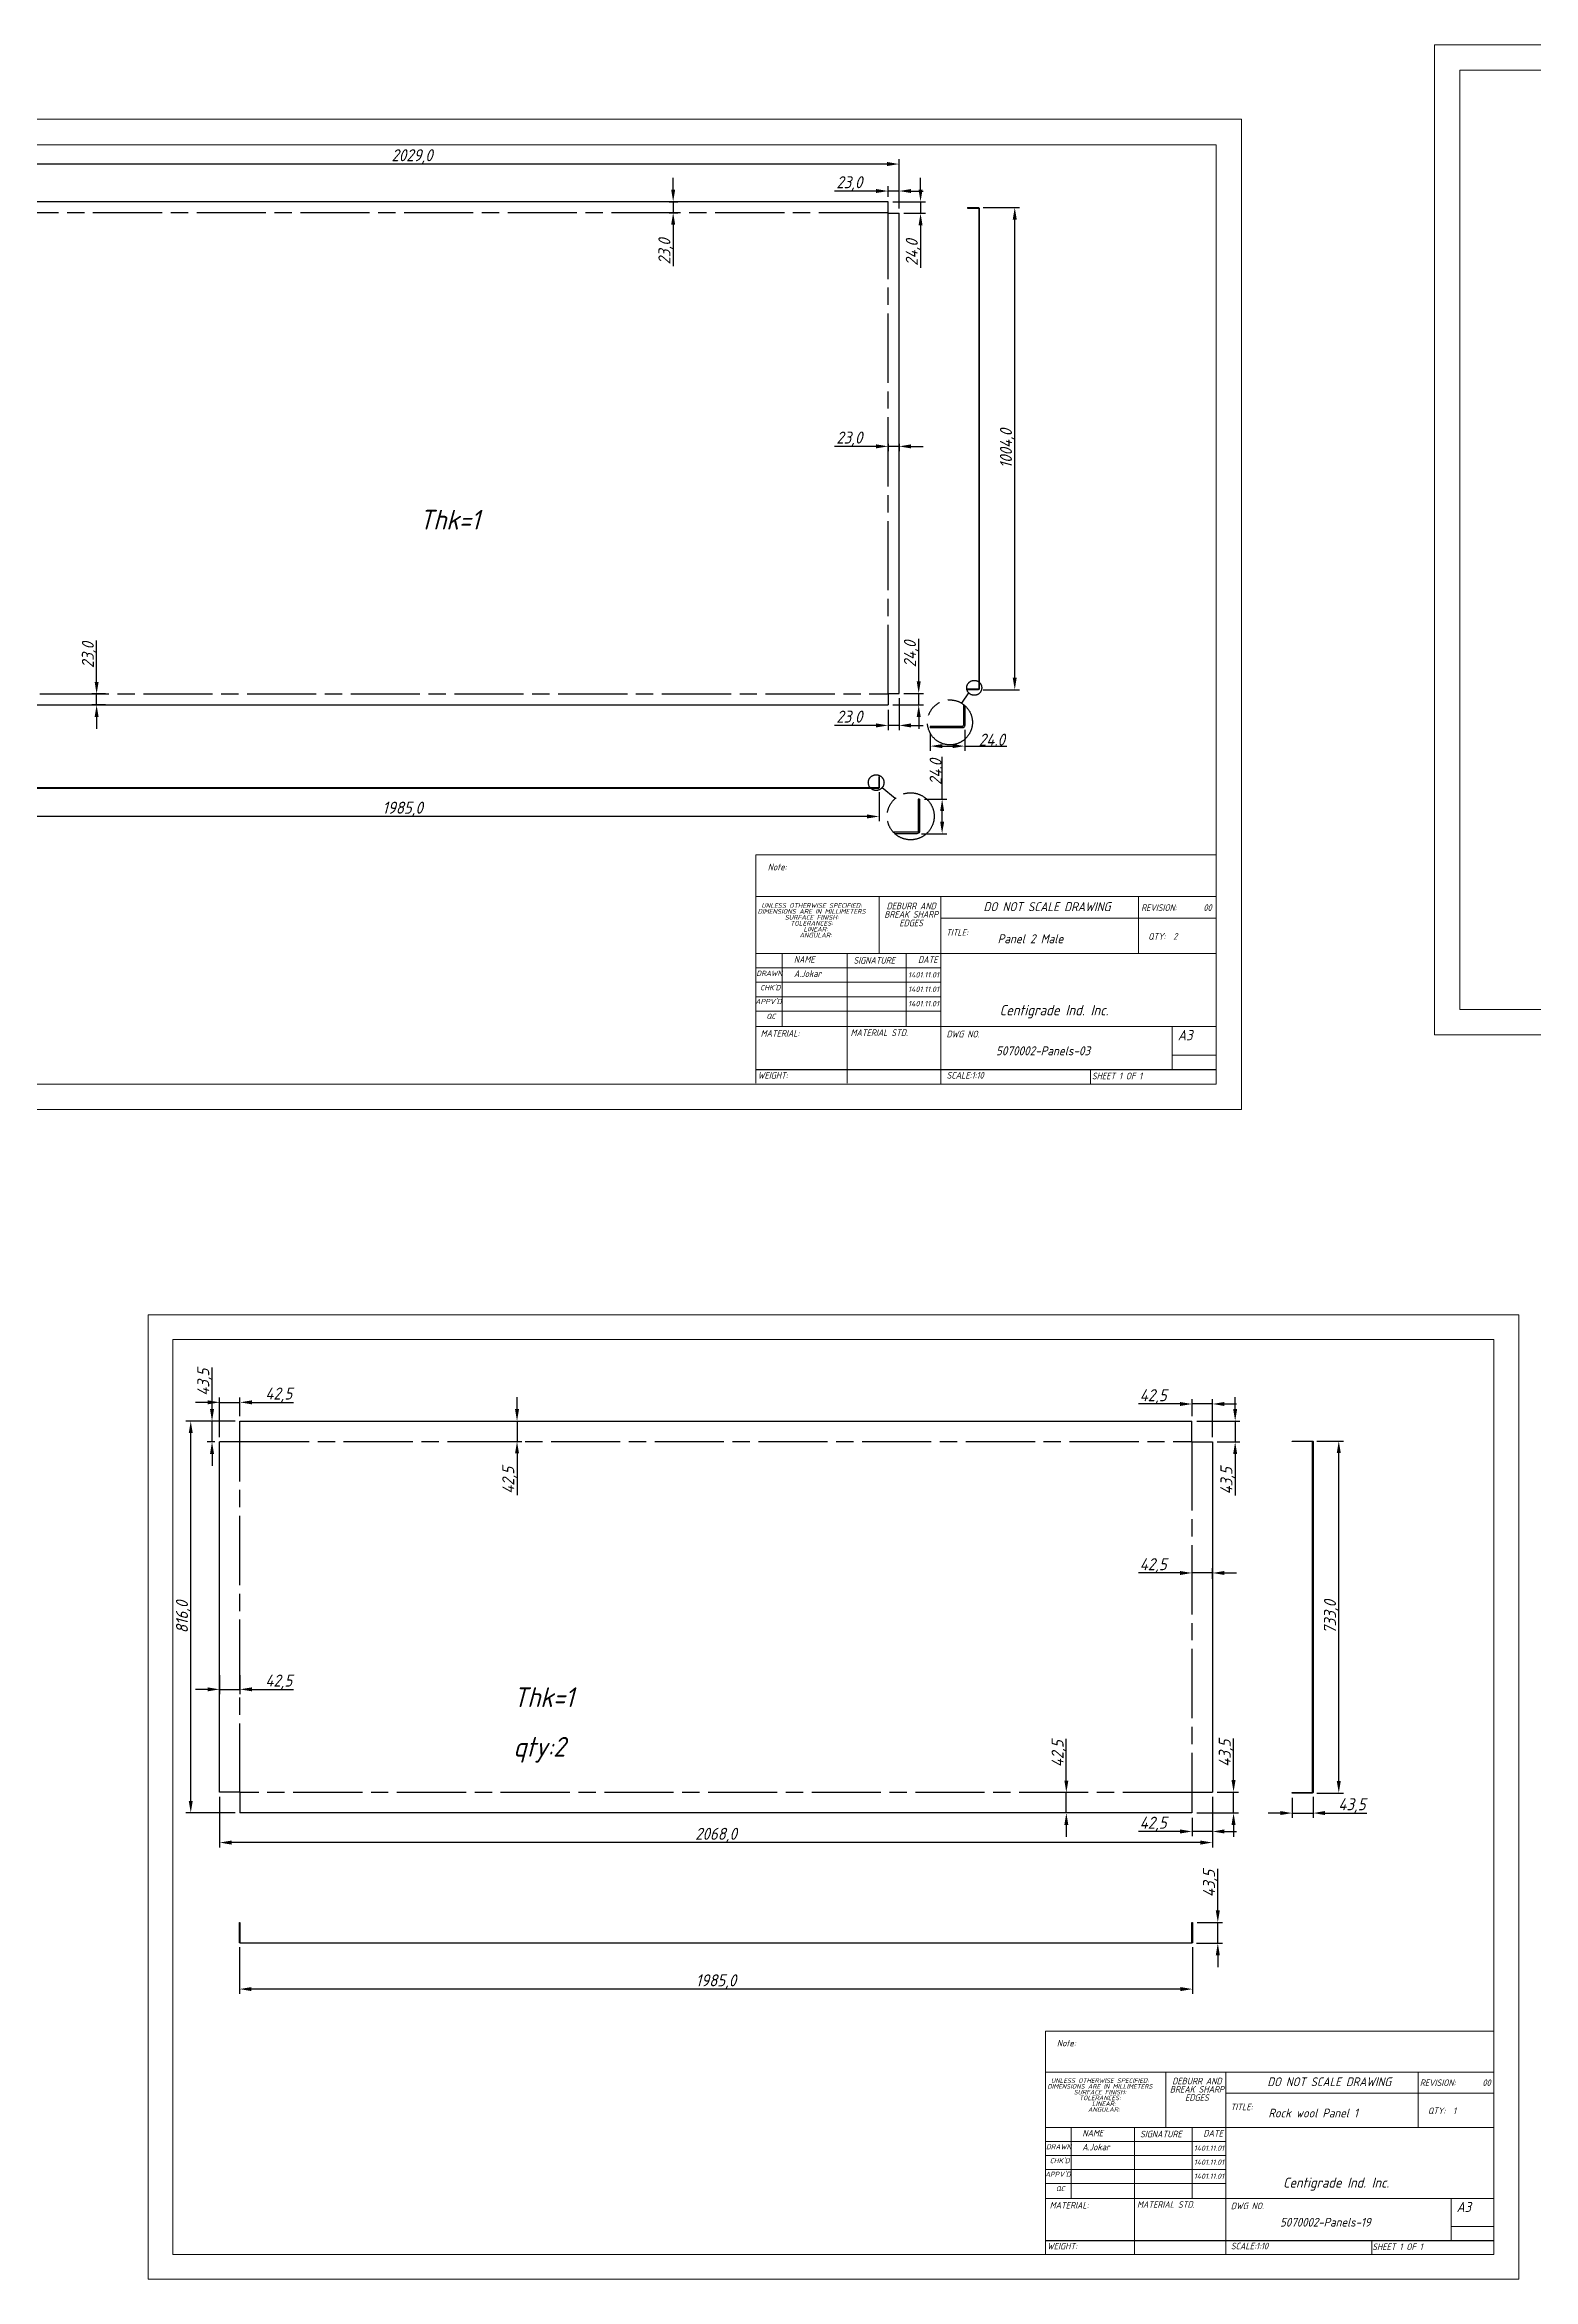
# Model space of a CAD drawing. Header units: inches. Extents: x 18597 to 101525, y -10106 to 51.
# Drawn here: x 24998 to 28099, y -4812 to -158 of the extents above; entities that cross this region are included whole.
import ezdxf

# ---------------------------------------------------------------- set-up
doc = ezdxf.new("R2010")
doc.units = ezdxf.units.IN
doc.header["$LTSCALE"] = 6
doc.header["$MEASUREMENT"] = 0
doc.linetypes.add('ACAD_ISO08W100', pattern=[36, 24, -3, 6, -3])
doc.linetypes.add('SLD-Solid', pattern=[0])
doc.styles.add('GENISO', font='geniso.shx', dxfattribs={"oblique": 15})
doc.dimstyles.new('Scale', dxfattribs={"dimscale": 10, "dimtxt": 2.5, "dimasz": 2.5, "dimexe": 1, "dimexo": 1, "dimgap": 0.1, "dimtad": 1, "dimdec": 1, "dimzin": 0, "dimtxsty": 'GENISO', "dimcen": 2.5, "dimclrd": 1, "dimclre": 1, "dimclrt": 256, "dimadec": 0, "dimazin": 0, "dimtfac": 1, "dimtdec": 1, "dimtmove": 0, "dimatfit": 3, "dimfxl": 1, "dimtzin": 0, "dimlwd": -1, "dimlwe": -1, "dimarcsym": 0})

# ---------------------------------------------------------------- blocks, each defined once
blk = doc.blocks.new('*D43')
at = {"color": 1, "transparency": 16777216}
for p, q in [((26867.4, -1729.4), (26867.4, -1641.6)), ((26830.5, -1729.4), (26877.4, -1729.4)), ((26867.4, -1776.4), (26867.4, -1754.4)), ((26824.5, -1801.4), (26877.4, -1801.4))]:
    blk.add_line(p, q, dxfattribs=at)
for points in [[(26863.3, -1754.4), (26871.6, -1754.4), (26867.4, -1729.4)], [(26863.3, -1776.4), (26871.6, -1776.4), (26867.4, -1801.4)]]:
    blk.add_solid(points, dxfattribs=at)
at = {"layer": 'Defpoints', "color": 0, "transparency": 16777216}
for p in [(26820.5, -1729.4), (26867.4, -1729.4), (26814.5, -1801.4)]:
    blk.add_point(p, dxfattribs=at)
at = {"transparency": 16777216, "insert": (26853.9, -1673), "char_height": 25, "attachment_point": 5, "rotation": 90, "style": 'GENISO'}
blk.add_mtext('24.0', dxfattribs=at)
blk = doc.blocks.new('*D44')
at = {"color": 1, "transparency": 16777216}
for p, q in [((26842.6, -1591.1), (26842.6, -1629)), ((26867.6, -1619), (26889.6, -1619)), ((26914.6, -1585.1), (26914.6, -1629)), ((26914.6, -1619), (27002.3, -1619))]:
    blk.add_line(p, q, dxfattribs=at)
for points in [[(26867.6, -1614.8), (26867.6, -1623.1), (26842.6, -1619)], [(26889.6, -1614.8), (26889.6, -1623.1), (26914.6, -1619)]]:
    blk.add_solid(points, dxfattribs=at)
at = {"layer": 'Defpoints', "color": 0, "transparency": 16777216}
for p in [(26842.6, -1581.1), (26914.6, -1575.1), (26914.6, -1619)]:
    blk.add_point(p, dxfattribs=at)
at = {"transparency": 16777216, "insert": (26971, -1605.5), "char_height": 25, "attachment_point": 5, "style": 'GENISO'}
blk.add_mtext('24.0', dxfattribs=at)
blk = doc.blocks.new('*D45')
at = {"color": 1, "transparency": 16777216}
for p, q in [((24751.2, -1715.1), (24751.2, -1775.5)), ((26736.2, -1715.1), (26736.2, -1775.5)), ((26711.2, -1765.5), (24776.2, -1765.5))]:
    blk.add_line(p, q, dxfattribs=at)
for points in [[(24776.2, -1761.3), (24776.2, -1769.6), (24751.2, -1765.5)], [(26711.2, -1761.3), (26711.2, -1769.6), (26736.2, -1765.5)]]:
    blk.add_solid(points, dxfattribs=at)
at = {"layer": 'Defpoints', "color": 0, "transparency": 16777216}
for p in [(24751.2, -1705.1), (26736.2, -1705.1), (24751.2, -1765.5)]:
    blk.add_point(p, dxfattribs=at)
at = {"transparency": 16777216, "insert": (25743.7, -1750.1), "char_height": 25, "attachment_point": 5, "style": 'GENISO'}
blk.add_mtext('1985,0', dxfattribs=at)
blk = doc.blocks.new('*D46')
at = {"color": 1, "transparency": 16777216}
for p, q in [((26952.6, -497.5), (27028.7, -497.5)), ((27018.7, -1476.5), (27018.7, -522.5)), ((26952.6, -1501.5), (27028.7, -1501.5))]:
    blk.add_line(p, q, dxfattribs=at)
for points in [[(27014.5, -522.5), (27022.8, -522.5), (27018.7, -497.5)], [(27014.5, -1476.5), (27022.8, -1476.5), (27018.7, -1501.5)]]:
    blk.add_solid(points, dxfattribs=at)
at = {"layer": 'Defpoints', "color": 0, "transparency": 16777216}
for p in [(26942.6, -497.5), (27018.7, -497.5), (26942.6, -1501.5)]:
    blk.add_point(p, dxfattribs=at)
at = {"transparency": 16777216, "insert": (27003.3, -999.5), "char_height": 25, "attachment_point": 5, "rotation": 90, "style": 'GENISO'}
blk.add_mtext('1004,0', dxfattribs=at)
blk = doc.blocks.new('*D53')
at = {"color": 1, "transparency": 16777216}
for p, q in [((26822.5, -460.3), (26822.5, -435.3)), ((26764.8, -485.3), (26832.5, -485.3)), ((26787.8, -509.3), (26832.5, -509.3)), ((26822.5, -485.3), (26822.5, -509.3)), ((26822.5, -534.3), (26822.5, -623.2))]:
    blk.add_line(p, q, dxfattribs=at)
for points in [[(26818.3, -460.3), (26826.6, -460.3), (26822.5, -485.3)], [(26818.3, -534.3), (26826.6, -534.3), (26822.5, -509.3)]]:
    blk.add_solid(points, dxfattribs=at)
at = {"layer": 'Defpoints', "color": 0, "transparency": 16777216}
for p in [(26754.8, -485.3), (26777.8, -509.3), (26822.5, -509.3)]:
    blk.add_point(p, dxfattribs=at)
at = {"transparency": 16777216, "insert": (26807.1, -591.3), "char_height": 25, "attachment_point": 5, "rotation": 90, "style": 'GENISO'}
blk.add_mtext('24,0', dxfattribs=at)
blk = doc.blocks.new('*D54')
at = {"color": 1, "transparency": 16777216}
for p, q in [((26818.6, -1484.3), (26818.6, -1395.3)), ((26764.8, -1533.3), (26828.6, -1533.3)), ((26787.8, -1509.3), (26828.6, -1509.3)), ((26818.6, -1533.3), (26818.6, -1509.3)), ((26818.6, -1558.3), (26818.6, -1583.3))]:
    blk.add_line(p, q, dxfattribs=at)
for points in [[(26814.5, -1484.3), (26822.8, -1484.3), (26818.6, -1509.3)], [(26814.5, -1558.3), (26822.8, -1558.3), (26818.6, -1533.3)]]:
    blk.add_solid(points, dxfattribs=at)
at = {"layer": 'Defpoints', "color": 0, "transparency": 16777216}
for p in [(26754.8, -1533.3), (26777.8, -1509.3), (26818.6, -1509.3)]:
    blk.add_point(p, dxfattribs=at)
at = {"transparency": 16777216, "insert": (26803.3, -1427.3), "char_height": 25, "attachment_point": 5, "rotation": 90, "style": 'GENISO'}
blk.add_mtext('24,0', dxfattribs=at)
blk = doc.blocks.new('*D55')
at = {"color": 1, "transparency": 16777216}
for p, q in [((26777.8, -1519.3), (26777.8, -1585.9)), ((26729.8, -1575.9), (26643.3, -1575.9)), ((26754.8, -1543.3), (26754.8, -1585.9)), ((26777.8, -1575.9), (26754.8, -1575.9)), ((26802.8, -1575.9), (26827.8, -1575.9))]:
    blk.add_line(p, q, dxfattribs=at)
for points in [[(26729.8, -1571.7), (26729.8, -1580.1), (26754.8, -1575.9)], [(26802.8, -1571.7), (26802.8, -1580.1), (26777.8, -1575.9)]]:
    blk.add_solid(points, dxfattribs=at)
at = {"layer": 'Defpoints', "color": 0, "transparency": 16777216}
for p in [(26754.8, -1533.3), (26777.8, -1509.3), (26754.8, -1575.9)]:
    blk.add_point(p, dxfattribs=at)
at = {"transparency": 16777216, "insert": (26674.1, -1560.5), "char_height": 25, "attachment_point": 5, "style": 'GENISO'}
blk.add_mtext('23,0', dxfattribs=at)
blk = doc.blocks.new('*D58')
at = {"color": 1, "transparency": 16777216}
for p, q in [((26729.8, -463.1), (26643.3, -463.1)), ((26754.8, -475.3), (26754.8, -453.1)), ((26777.8, -463.1), (26754.8, -463.1)), ((26777.8, -499.3), (26777.8, -453.1)), ((26802.8, -463.1), (26827.8, -463.1))]:
    blk.add_line(p, q, dxfattribs=at)
for points in [[(26729.8, -458.9), (26729.8, -467.2), (26754.8, -463.1)], [(26802.8, -458.9), (26802.8, -467.2), (26777.8, -463.1)]]:
    blk.add_solid(points, dxfattribs=at)
at = {"layer": 'Defpoints', "color": 0, "transparency": 16777216}
for p in [(26754.8, -463.1), (26754.8, -485.3), (26777.8, -509.3)]:
    blk.add_point(p, dxfattribs=at)
at = {"transparency": 16777216, "insert": (26674.1, -447.7), "char_height": 25, "attachment_point": 5, "style": 'GENISO'}
blk.add_mtext('23,0', dxfattribs=at)
blk = doc.blocks.new('*D59')
at = {"color": 1, "transparency": 16777216}
for p, q in [((24748.8, -499.3), (24748.8, -396.9)), ((26752.8, -406.9), (24773.8, -406.9)), ((26777.8, -499.3), (26777.8, -396.9))]:
    blk.add_line(p, q, dxfattribs=at)
for points in [[(24773.8, -402.7), (24773.8, -411), (24748.8, -406.9)], [(26752.8, -402.7), (26752.8, -411), (26777.8, -406.9)]]:
    blk.add_solid(points, dxfattribs=at)
at = {"layer": 'Defpoints', "color": 0, "transparency": 16777216}
for p in [(24748.8, -406.9), (24748.8, -509.3), (26777.8, -509.3)]:
    blk.add_point(p, dxfattribs=at)
at = {"transparency": 16777216, "insert": (25763.3, -391.5), "char_height": 25, "attachment_point": 5, "style": 'GENISO'}
blk.add_mtext('2029,0', dxfattribs=at)
blk = doc.blocks.new('*D69')
at = {"color": 1, "transparency": 16777216}
for p, q in [((26729.8, -994.8), (26643.3, -994.8)), ((26754.8, -989.8), (26754.8, -1004.8)), ((26777.8, -994.8), (26754.8, -994.8)), ((26777.8, -989.8), (26777.8, -1004.8)), ((26802.8, -994.8), (26827.8, -994.8))]:
    blk.add_line(p, q, dxfattribs=at)
for points in [[(26729.8, -990.6), (26729.8, -999), (26754.8, -994.8)], [(26802.8, -990.6), (26802.8, -999), (26777.8, -994.8)]]:
    blk.add_solid(points, dxfattribs=at)
at = {"layer": 'Defpoints', "color": 0, "transparency": 16777216}
for p in [(26754.8, -979.8), (26754.8, -994.8), (26777.8, -979.8)]:
    blk.add_point(p, dxfattribs=at)
at = {"transparency": 16777216, "insert": (26674.1, -979.4), "char_height": 25, "attachment_point": 5, "style": 'GENISO'}
blk.add_mtext('23,0', dxfattribs=at)
blk = doc.blocks.new('*D70')
at = {"color": 1, "transparency": 16777216}
for p, q in [((26307.2, -460.3), (26307.2, -435.3)), ((26298.6, -485.3), (26317.2, -485.3)), ((26298.6, -508.3), (26317.2, -508.3)), ((26307.2, -485.3), (26307.2, -508.3)), ((26307.2, -533.3), (26307.2, -619.7))]:
    blk.add_line(p, q, dxfattribs=at)
for points in [[(26303, -460.3), (26311.4, -460.3), (26307.2, -485.3)], [(26303, -533.3), (26311.4, -533.3), (26307.2, -508.3)]]:
    blk.add_solid(points, dxfattribs=at)
at = {"layer": 'Defpoints', "color": 0, "transparency": 16777216}
for p in [(26288.6, -485.3), (26288.6, -508.3), (26307.2, -508.3)]:
    blk.add_point(p, dxfattribs=at)
at = {"transparency": 16777216, "insert": (26291.8, -589), "char_height": 25, "attachment_point": 5, "rotation": 90, "style": 'GENISO'}
blk.add_mtext('23,0', dxfattribs=at)
blk = doc.blocks.new('*D72')
at = {"color": 1, "transparency": 16777216}
for p, q in [((25106.3, -1485.3), (25106.3, -1398.8)), ((25125.1, -1510.3), (25096.3, -1510.3)), ((25125.1, -1533.3), (25096.3, -1533.3)), ((25106.3, -1533.3), (25106.3, -1510.3)), ((25106.3, -1558.3), (25106.3, -1583.3))]:
    blk.add_line(p, q, dxfattribs=at)
for points in [[(25102.2, -1485.3), (25110.5, -1485.3), (25106.3, -1510.3)], [(25102.2, -1558.3), (25110.5, -1558.3), (25106.3, -1533.3)]]:
    blk.add_solid(points, dxfattribs=at)
at = {"layer": 'Defpoints', "color": 0, "transparency": 16777216}
for p in [(25106.3, -1510.3), (25135.1, -1510.3), (25135.1, -1533.3)]:
    blk.add_point(p, dxfattribs=at)
at = {"transparency": 16777216, "insert": (25091, -1429.5), "char_height": 25, "attachment_point": 5, "rotation": 90, "style": 'GENISO'}
blk.add_mtext('23,0', dxfattribs=at)
blk = doc.blocks.new('*D344')
at = {"color": 1, "transparency": 16777216}
for p, q in [((27441.6, -4043.4), (27441.6, -3956.7)), ((27398.9, -4068.4), (27451.6, -4068.4)), ((27441.6, -4111.9), (27441.6, -4068.4)), ((27396.9, -4111.9), (27451.6, -4111.9)), ((27441.6, -4136.9), (27441.6, -4161.9))]:
    blk.add_line(p, q, dxfattribs=at)
for points in [[(27437.4, -4043.4), (27445.8, -4043.4), (27441.6, -4068.4)], [(27437.4, -4136.9), (27445.8, -4136.9), (27441.6, -4111.9)]]:
    blk.add_solid(points, dxfattribs=at)
at = {"layer": 'Defpoints', "color": 0, "transparency": 16777216}
for p in [(27388.9, -4068.4), (27441.6, -4068.4), (27386.9, -4111.9)]:
    blk.add_point(p, dxfattribs=at)
at = {"transparency": 16777216, "insert": (27426.2, -3987.6), "char_height": 25, "attachment_point": 5, "rotation": 90, "style": 'GENISO'}
blk.add_mtext('43,5', dxfattribs=at)
blk = doc.blocks.new('*D345')
at = {"color": 1, "transparency": 16777216}
for p, q in [((27596.6, -3809), (27596.6, -3850.8)), ((27640.1, -3807), (27640.1, -3850.8)), ((27571.6, -3840.8), (27546.6, -3840.8)), ((27596.6, -3840.8), (27640.1, -3840.8)), ((27665.1, -3840.8), (27751.8, -3840.8))]:
    blk.add_line(p, q, dxfattribs=at)
for points in [[(27571.6, -3836.6), (27571.6, -3844.9), (27596.6, -3840.8)], [(27665.1, -3836.6), (27665.1, -3844.9), (27640.1, -3840.8)]]:
    blk.add_solid(points, dxfattribs=at)
at = {"layer": 'Defpoints', "color": 0, "transparency": 16777216}
for p in [(27596.6, -3799), (27640.1, -3797), (27640.1, -3840.8)]:
    blk.add_point(p, dxfattribs=at)
at = {"transparency": 16777216, "insert": (27721, -3825.4), "char_height": 25, "attachment_point": 5, "style": 'GENISO'}
blk.add_mtext('43,5', dxfattribs=at)
blk = doc.blocks.new('*D346')
at = {"color": 1, "transparency": 16777216}
for p, q in [((27648.1, -3066), (27703.6, -3066)), ((27693.6, -3774), (27693.6, -3091)), ((27648.1, -3799), (27703.6, -3799))]:
    blk.add_line(p, q, dxfattribs=at)
for points in [[(27689.4, -3091), (27697.8, -3091), (27693.6, -3066)], [(27689.4, -3774), (27697.8, -3774), (27693.6, -3799)]]:
    blk.add_solid(points, dxfattribs=at)
at = {"layer": 'Defpoints', "color": 0, "transparency": 16777216}
for p in [(27638.1, -3066), (27693.6, -3066), (27638.1, -3799)]:
    blk.add_point(p, dxfattribs=at)
at = {"transparency": 16777216, "insert": (27678.2, -3432.5), "char_height": 25, "attachment_point": 5, "rotation": 90, "style": 'GENISO'}
blk.add_mtext('733,0', dxfattribs=at)
blk = doc.blocks.new('*D347')
at = {"color": 1, "transparency": 16777216}
for p, q in [((25403.9, -4119.9), (25403.9, -4217.3)), ((27388.9, -4119.9), (27388.9, -4217.3)), ((27363.9, -4207.3), (25428.9, -4207.3))]:
    blk.add_line(p, q, dxfattribs=at)
for points in [[(25428.9, -4203.2), (25428.9, -4211.5), (25403.9, -4207.3)], [(27363.9, -4203.2), (27363.9, -4211.5), (27388.9, -4207.3)]]:
    blk.add_solid(points, dxfattribs=at)
at = {"layer": 'Defpoints', "color": 0, "transparency": 16777216}
for p in [(25403.9, -4109.9), (27388.9, -4109.9), (25403.9, -4207.3)]:
    blk.add_point(p, dxfattribs=at)
at = {"transparency": 16777216, "insert": (26396.4, -4192), "char_height": 25, "attachment_point": 5, "style": 'GENISO'}
blk.add_mtext('1985,0', dxfattribs=at)
blk = doc.blocks.new('*D348')
at = {"color": 1, "transparency": 16777216}
for p, q in [((25982, -2999.5), (25982, -2974.5)), ((25918.1, -3024.5), (25992, -3024.5)), ((25982, -3024.5), (25982, -3067)), ((25918.1, -3067), (25992, -3067)), ((25982, -3092), (25982, -3178.7))]:
    blk.add_line(p, q, dxfattribs=at)
for points in [[(25977.8, -2999.5), (25986.2, -2999.5), (25982, -3024.5)], [(25977.8, -3092), (25986.2, -3092), (25982, -3067)]]:
    blk.add_solid(points, dxfattribs=at)
at = {"layer": 'Defpoints', "color": 0, "transparency": 16777216}
for p in [(25908.1, -3024.5), (25908.1, -3067), (25982, -3067)]:
    blk.add_point(p, dxfattribs=at)
at = {"transparency": 16777216, "insert": (25966.6, -3147.9), "char_height": 25, "attachment_point": 5, "rotation": 90, "style": 'GENISO'}
blk.add_mtext('42,5', dxfattribs=at)
blk = doc.blocks.new('*D349')
at = {"color": 1, "transparency": 16777216}
for p, q in [((27362.9, -3340.8), (27276.2, -3340.8)), ((27387.9, -3353.2), (27387.9, -3330.8)), ((27430.4, -3340.8), (27387.9, -3340.8)), ((27430.4, -3353.2), (27430.4, -3330.8)), ((27455.4, -3340.8), (27480.4, -3340.8))]:
    blk.add_line(p, q, dxfattribs=at)
for points in [[(27362.9, -3336.7), (27362.9, -3345), (27387.9, -3340.8)], [(27455.4, -3336.7), (27455.4, -3345), (27430.4, -3340.8)]]:
    blk.add_solid(points, dxfattribs=at)
at = {"layer": 'Defpoints', "color": 0, "transparency": 16777216}
for p in [(27387.9, -3340.8), (27387.9, -3363.2), (27430.4, -3363.2)]:
    blk.add_point(p, dxfattribs=at)
at = {"transparency": 16777216, "insert": (27307, -3325.5), "char_height": 25, "attachment_point": 5, "style": 'GENISO'}
blk.add_mtext('42,5', dxfattribs=at)
blk = doc.blocks.new('*D350')
at = {"color": 1, "transparency": 16777216}
for p, q in [((27126.1, -3773), (27126.1, -3686.3)), ((27146.6, -3798), (27116.1, -3798)), ((27126.1, -3840.5), (27126.1, -3798)), ((27146.6, -3840.5), (27116.1, -3840.5)), ((27126.1, -3865.5), (27126.1, -3890.5))]:
    blk.add_line(p, q, dxfattribs=at)
for points in [[(27122, -3773), (27130.3, -3773), (27126.1, -3798)], [(27122, -3865.5), (27130.3, -3865.5), (27126.1, -3840.5)]]:
    blk.add_solid(points, dxfattribs=at)
at = {"layer": 'Defpoints', "color": 0, "transparency": 16777216}
for p in [(27126.1, -3798), (27156.6, -3798), (27156.6, -3840.5)]:
    blk.add_point(p, dxfattribs=at)
at = {"transparency": 16777216, "insert": (27110.8, -3717.2), "char_height": 25, "attachment_point": 5, "rotation": 90, "style": 'GENISO'}
blk.add_mtext('42,5', dxfattribs=at)
blk = doc.blocks.new('*D351')
at = {"color": 1, "transparency": 16777216}
for p, q in [((25362.4, -3553.4), (25362.4, -3593.2)), ((25404.9, -3553.4), (25404.9, -3593.2)), ((25337.4, -3583.2), (25312.4, -3583.2)), ((25362.4, -3583.2), (25404.9, -3583.2)), ((25429.9, -3583.2), (25516.6, -3583.2))]:
    blk.add_line(p, q, dxfattribs=at)
for points in [[(25337.4, -3579), (25337.4, -3587.3), (25362.4, -3583.2)], [(25429.9, -3579), (25429.9, -3587.3), (25404.9, -3583.2)]]:
    blk.add_solid(points, dxfattribs=at)
at = {"layer": 'Defpoints', "color": 0, "transparency": 16777216}
for p in [(25362.4, -3543.4), (25404.9, -3543.4), (25404.9, -3583.2)]:
    blk.add_point(p, dxfattribs=at)
at = {"transparency": 16777216, "insert": (25485.7, -3567.8), "char_height": 25, "attachment_point": 5, "style": 'GENISO'}
blk.add_mtext('42,5', dxfattribs=at)
blk = doc.blocks.new('*D352')
at = {"color": 1, "transparency": 16777216}
for p, q in [((25394.9, -3024.5), (25292.4, -3024.5)), ((25302.4, -3815.5), (25302.4, -3049.5)), ((25394.9, -3840.5), (25292.4, -3840.5))]:
    blk.add_line(p, q, dxfattribs=at)
for points in [[(25298.2, -3049.5), (25306.5, -3049.5), (25302.4, -3024.5)], [(25298.2, -3815.5), (25306.5, -3815.5), (25302.4, -3840.5)]]:
    blk.add_solid(points, dxfattribs=at)
at = {"layer": 'Defpoints', "color": 0, "transparency": 16777216}
for p in [(25302.4, -3024.5), (25404.9, -3024.5), (25404.9, -3840.5)]:
    blk.add_point(p, dxfattribs=at)
at = {"transparency": 16777216, "insert": (25287, -3432.5), "char_height": 25, "attachment_point": 5, "rotation": 90, "style": 'GENISO'}
blk.add_mtext('816,0', dxfattribs=at)
blk = doc.blocks.new('*D353')
at = {"color": 1, "transparency": 16777216}
for p, q in [((25362.4, -3807), (25362.4, -3912.2)), ((27430.4, -3807), (27430.4, -3912.2)), ((27405.4, -3902.2), (25387.4, -3902.2))]:
    blk.add_line(p, q, dxfattribs=at)
for points in [[(25387.4, -3898.1), (25387.4, -3906.4), (25362.4, -3902.2)], [(27405.4, -3898.1), (27405.4, -3906.4), (27430.4, -3902.2)]]:
    blk.add_solid(points, dxfattribs=at)
at = {"layer": 'Defpoints', "color": 0, "transparency": 16777216}
for p in [(25362.4, -3797), (27430.4, -3797), (25362.4, -3902.2)]:
    blk.add_point(p, dxfattribs=at)
at = {"transparency": 16777216, "insert": (26396.4, -3886.9), "char_height": 25, "attachment_point": 5, "style": 'GENISO'}
blk.add_mtext('2068,0', dxfattribs=at)
blk = doc.blocks.new('*D354')
at = {"color": 1, "transparency": 16777216}
for p, q in [((27474.4, -3772), (27474.4, -3685.3)), ((27440.4, -3797), (27484.4, -3797)), ((27474.4, -3840.5), (27474.4, -3797)), ((27397.9, -3840.5), (27484.4, -3840.5)), ((27474.4, -3865.5), (27474.4, -3890.5))]:
    blk.add_line(p, q, dxfattribs=at)
for points in [[(27470.2, -3772), (27478.6, -3772), (27474.4, -3797)], [(27470.2, -3865.5), (27478.6, -3865.5), (27474.4, -3840.5)]]:
    blk.add_solid(points, dxfattribs=at)
at = {"layer": 'Defpoints', "color": 0, "transparency": 16777216}
for p in [(27430.4, -3797), (27474.4, -3797), (27387.9, -3840.5)]:
    blk.add_point(p, dxfattribs=at)
at = {"transparency": 16777216, "insert": (27459, -3716.2), "char_height": 25, "attachment_point": 5, "rotation": 90, "style": 'GENISO'}
blk.add_mtext('43,5', dxfattribs=at)
blk = doc.blocks.new('*D355')
at = {"color": 1, "transparency": 16777216}
for p, q in [((27430.4, -3807), (27430.4, -3889.1)), ((27387.9, -3850.5), (27387.9, -3889.1)), ((27362.9, -3879.1), (27276.2, -3879.1)), ((27430.4, -3879.1), (27387.9, -3879.1)), ((27455.4, -3879.1), (27480.4, -3879.1))]:
    blk.add_line(p, q, dxfattribs=at)
for points in [[(27362.9, -3874.9), (27362.9, -3883.3), (27387.9, -3879.1)], [(27455.4, -3874.9), (27455.4, -3883.3), (27430.4, -3879.1)]]:
    blk.add_solid(points, dxfattribs=at)
at = {"layer": 'Defpoints', "color": 0, "transparency": 16777216}
for p in [(27430.4, -3797), (27387.9, -3840.5), (27387.9, -3879.1)]:
    blk.add_point(p, dxfattribs=at)
at = {"transparency": 16777216, "insert": (27307, -3863.7), "char_height": 25, "attachment_point": 5, "style": 'GENISO'}
blk.add_mtext('42,5', dxfattribs=at)
blk = doc.blocks.new('*D356')
at = {"color": 1, "transparency": 16777216}
for p, q in [((27362.9, -2988.9), (27276.2, -2988.9)), ((27387.9, -3014.5), (27387.9, -2978.9)), ((27430.4, -2988.9), (27387.9, -2988.9)), ((27430.4, -3058), (27430.4, -2978.9)), ((27455.4, -2988.9), (27480.4, -2988.9))]:
    blk.add_line(p, q, dxfattribs=at)
for points in [[(27362.9, -2984.8), (27362.9, -2993.1), (27387.9, -2988.9)], [(27455.4, -2984.8), (27455.4, -2993.1), (27430.4, -2988.9)]]:
    blk.add_solid(points, dxfattribs=at)
at = {"layer": 'Defpoints', "color": 0, "transparency": 16777216}
for p in [(27387.9, -2988.9), (27387.9, -3024.5), (27430.4, -3068)]:
    blk.add_point(p, dxfattribs=at)
at = {"transparency": 16777216, "insert": (27307, -2973.6), "char_height": 25, "attachment_point": 5, "style": 'GENISO'}
blk.add_mtext('42,5', dxfattribs=at)
blk = doc.blocks.new('*D357')
at = {"color": 1, "transparency": 16777216}
for p, q in [((27477.8, -2999.5), (27477.8, -2974.5)), ((27397.9, -3024.5), (27487.8, -3024.5)), ((27477.8, -3024.5), (27477.8, -3068)), ((27440.4, -3068), (27487.8, -3068)), ((27477.8, -3093), (27477.8, -3179.7))]:
    blk.add_line(p, q, dxfattribs=at)
for points in [[(27473.6, -2999.5), (27481.9, -2999.5), (27477.8, -3024.5)], [(27473.6, -3093), (27481.9, -3093), (27477.8, -3068)]]:
    blk.add_solid(points, dxfattribs=at)
at = {"layer": 'Defpoints', "color": 0, "transparency": 16777216}
for p in [(27387.9, -3024.5), (27430.4, -3068), (27477.8, -3068)]:
    blk.add_point(p, dxfattribs=at)
at = {"transparency": 16777216, "insert": (27462.4, -3148.9), "char_height": 25, "attachment_point": 5, "rotation": 90, "style": 'GENISO'}
blk.add_mtext('43,5', dxfattribs=at)
blk = doc.blocks.new('*D358')
at = {"color": 1, "transparency": 16777216}
for p, q in [((25346.7, -2999.5), (25346.7, -2912.8)), ((25394.9, -3024.5), (25336.7, -3024.5)), ((25346.7, -3068), (25346.7, -3024.5)), ((25352.4, -3068), (25336.7, -3068)), ((25346.7, -3093), (25346.7, -3118))]:
    blk.add_line(p, q, dxfattribs=at)
for points in [[(25342.5, -2999.5), (25350.9, -2999.5), (25346.7, -3024.5)], [(25342.5, -3093), (25350.9, -3093), (25346.7, -3068)]]:
    blk.add_solid(points, dxfattribs=at)
at = {"layer": 'Defpoints', "color": 0, "transparency": 16777216}
for p in [(25346.7, -3024.5), (25404.9, -3024.5), (25362.4, -3068)]:
    blk.add_point(p, dxfattribs=at)
at = {"transparency": 16777216, "insert": (25331.3, -2943.7), "char_height": 25, "attachment_point": 5, "rotation": 90, "style": 'GENISO'}
blk.add_mtext('43,5', dxfattribs=at)
blk = doc.blocks.new('*D359')
at = {"color": 1, "transparency": 16777216}
for p, q in [((25362.4, -3058), (25362.4, -2975.5)), ((25404.9, -3014.5), (25404.9, -2975.5)), ((25337.4, -2985.5), (25312.4, -2985.5)), ((25362.4, -2985.5), (25404.9, -2985.5)), ((25429.9, -2985.5), (25516.6, -2985.5))]:
    blk.add_line(p, q, dxfattribs=at)
for points in [[(25337.4, -2981.3), (25337.4, -2989.7), (25362.4, -2985.5)], [(25429.9, -2981.3), (25429.9, -2989.7), (25404.9, -2985.5)]]:
    blk.add_solid(points, dxfattribs=at)
at = {"layer": 'Defpoints', "color": 0, "transparency": 16777216}
for p in [(25404.9, -2985.5), (25404.9, -3024.5), (25362.4, -3068)]:
    blk.add_point(p, dxfattribs=at)
at = {"transparency": 16777216, "insert": (25485.7, -2970.1), "char_height": 25, "attachment_point": 5, "style": 'GENISO'}
blk.add_mtext('42,5', dxfattribs=at)

msp = doc.modelspace()

# ---------------------------------------------------------------- linework, layer by layer
for p, q in [((26754.78, -508.27), (26754.78, -485.27)), ((26754.78, -509.27), (26777.78, -509.27)), ((26920.6, -497.45), (26920.6, -498.45)), ((26754.78, -1509.27), (26777.78, -1509.27)), ((26754.78, -1510.27), (26754.78, -1533.27)), ((26920.6, -1500.45), (26920.6, -1501.45)), ((26842.62, -1578.13), (26842.62, -1581.13)), ((26736.25, -1683.06), (26735.25, -1683.06)), ((26820.49, -1729.36), (26817.49, -1729.36)), ((26479.14, -2292.58), (27438.02, -2292.58)), ((25404.86, -3067.02), (25404.86, -3024.52)), ((27387.86, -3067.02), (27387.86, -3024.52)), ((25404.86, -3068.02), (25362.36, -3068.02)), ((27387.86, -3068.02), (27430.36, -3068.02)), ((25404.86, -3797.02), (25362.36, -3797.02)), ((25404.86, -3798.02), (25404.86, -3840.52)), ((27387.86, -3797.02), (27430.36, -3797.02)), ((27387.86, -3798.02), (27387.86, -3840.52)), ((27082.64, -4730.85), (28016.8, -4730.85))]:
    msp.add_line(p, q)
at = {"linetype": 'ACAD_ISO08W100'}
for p, q in [((26908.5, -1529.84), (26922.74, -1508.08)), ((26769.47, -1728.33), (26742.49, -1705.52))]:
    msp.add_line(p, q, dxfattribs=at)
at = {"color": 7, "linetype": 'SLD-Solid', "lineweight": 0}
for p, q in [((26479.14, -1845.29), (27438.02, -1845.29)), ((26479.14, -1845.29), (26479.14, -1932.47)), ((26479.14, -1932.47), (27438.02, -1932.47)), ((26479.14, -1932.47), (26479.14, -2320.83)), ((26736.16, -1932.47), (26736.16, -2050.75)), ((26864.67, -1932.47), (26864.67, -2322.59)), ((27276.25, -2050.75), (27276.25, -1932.47)), ((27438.02, -1977.49), (26864.67, -1977.49)), ((27438.02, -2050.75), (26479.14, -2050.75)), ((26864.67, -2080.76), (26479.14, -2080.76)), ((26534.21, -2050.75), (26534.21, -2202.56)), ((26669.72, -2050.75), (26669.72, -2320.83)), ((26792.64, -2050.75), (26792.64, -2202.56)), ((26864.67, -2320.83), (26864.67, -2050.75)), ((26864.67, -2110.76), (26479.14, -2110.76)), ((26864.67, -2140.77), (26479.14, -2140.77)), ((26864.67, -2170.78), (26479.14, -2170.78)), ((26552.57, -2202.56), (26479.14, -2202.56)), ((26552.57, -2202.56), (27438.02, -2202.56)), ((27346.22, -2292.58), (27346.22, -2202.56)), ((27438.02, -2262.58), (27346.22, -2262.58)), ((27176.76, -2322.59), (27176.76, -2292.58)), ((27082.64, -4295.09), (28016.8, -4295.09)), ((27082.64, -4295.09), (27082.64, -4380.03)), ((27082.64, -4380.03), (28016.8, -4380.03)), ((27082.64, -4380.03), (27082.64, -4758.37)), ((27333.03, -4380.03), (27333.03, -4495.25)), ((27458.23, -4380.03), (27458.23, -4760.09)), ((27859.2, -4495.25), (27859.2, -4380.03)), ((28016.8, -4423.88), (27458.23, -4423.88)), ((28016.8, -4495.25), (27082.64, -4495.25)), ((27136.3, -4495.25), (27136.3, -4643.15)), ((27268.31, -4495.25), (27268.31, -4758.37)), ((27388.06, -4495.25), (27388.06, -4643.15)), ((27458.23, -4758.37), (27458.23, -4495.25)), ((27458.23, -4524.49), (27082.64, -4524.49)), ((27458.23, -4553.72), (27082.64, -4553.72)), ((27458.23, -4582.96), (27082.64, -4582.96)), ((27458.23, -4612.19), (27082.64, -4612.19)), ((27154.18, -4643.15), (27082.64, -4643.15)), ((27154.18, -4643.15), (28016.8, -4643.15)), ((27927.37, -4730.85), (27927.37, -4643.15)), ((27762.28, -4760.09), (27762.28, -4730.85)), ((28016.8, -4701.62), (27927.37, -4701.62))]:
    msp.add_line(p, q, dxfattribs=at)
for points in [[(27892.95, -158.35), (30823.26, -158.35), (30823.26, -2220.15), (27892.95, -2220.15)], [(27945.91, -211.3), (30770.3, -211.3), (30770.3, -2167.2), (27945.91, -2167.2)], [(24560.67, -313.75), (27490.97, -313.75), (27490.97, -2375.55), (24560.67, -2375.55)], [(24613.63, -366.7), (27438.02, -366.7), (27438.02, -2322.59), (24613.63, -2322.59)], [(25213.64, -2803.04), (28068.39, -2803.04), (28068.39, -4811.68), (25213.64, -4811.68)], [(25265.23, -2854.63), (28016.8, -2854.63), (28016.8, -4760.09), (25265.23, -4760.09)]]:
    msp.add_lwpolyline(points, close=True, dxfattribs=at)
for points in [[(26754.78, -485.27), (24771.78, -485.27)], [(26777.78, -1509.27), (26777.78, -509.27)], [(24771.78, -1533.27), (26754.78, -1533.27)], [(25404.86, -3024.52), (27387.86, -3024.52)], [(25362.36, -3797.02), (25362.36, -3068.02)], [(27430.36, -3068.02), (27430.36, -3797.02)], [(27387.86, -3840.52), (25404.86, -3840.52)]]:
    msp.add_lwpolyline(points)
at = {"linetype": 'ACAD_ISO08W100'}
for points in [[(26754.78, -508.27), (24771.78, -508.27), (24771.78, -1510.27), (26754.78, -1510.27)], [(27387.86, -3067.02), (27387.86, -3798.02), (25404.86, -3798.02), (25404.86, -3067.02)]]:
    msp.add_lwpolyline(points, close=True, dxfattribs=at)
for points in [[(26920.6, -497.45), (26942.6, -497.45, -0.4142136), (26944.6, -499.45), (26944.6, -1499.45, -0.4142136), (26942.6, -1501.45), (26920.6, -1501.45)], [(26920.6, -498.45), (26942.6, -498.45, -0.4142136), (26943.6, -499.45), (26943.6, -1499.45, -0.4142136), (26942.6, -1500.45), (26920.6, -1500.45)], [(26911.62, -1531.96), (26911.62, -1575.13, -0.4142136), (26908.62, -1578.13), (26842.62, -1578.13)], [(26914.62, -1534.38), (26914.62, -1575.13, -0.4142136), (26908.62, -1581.13), (26842.62, -1581.13)], [(26736.25, -1683.06), (26736.25, -1705.06, -0.4142136), (26734.25, -1707.06), (24753.25, -1707.06, -0.4142136), (24751.25, -1705.06), (24751.25, -1683.06)], [(26735.25, -1683.06), (26735.25, -1705.06, -0.4142136), (26734.25, -1706.06), (24753.25, -1706.06, -0.4142136), (24752.25, -1705.06), (24752.25, -1683.06)], [(26817.49, -1729.36), (26817.49, -1795.36, -0.4142136), (26814.49, -1798.36), (26765.85, -1798.36)], [(26820.49, -1729.36), (26820.49, -1795.36, -0.4142136), (26814.49, -1801.36), (26768.87, -1801.36)]]:
    msp.add_lwpolyline(points, format="xyb")
for points in [[(27596.63, -3798.02), (27638.13, -3798.02, 0.4142136), (27639.13, -3797.02), (27639.13, -3068.02, 0.4142136), (27638.13, -3067.02), (27596.63, -3067.02), (27596.63, -3066.02), (27638.13, -3066.02, -0.4142136), (27640.13, -3068.02), (27640.13, -3797.02, -0.4142136), (27638.13, -3799.02), (27596.63, -3799.02)], [(25404.86, -4068.42), (25404.86, -4109.92, 0.4142136), (25405.86, -4110.92), (27386.86, -4110.92, 0.4142136), (27387.86, -4109.92), (27387.86, -4068.42), (27388.86, -4068.42), (27388.86, -4109.92, -0.4142136), (27386.86, -4111.92), (25405.86, -4111.92, -0.4142136), (25403.86, -4109.92), (25403.86, -4068.42)]]:
    msp.add_lwpolyline(points, format="xyb", close=True)
for centre, radius in [((26934.3, -1497.6), 15.6), ((26883.72, -1569.55), 46.81), ((26730.02, -1694.98), 16.33), ((26801.82, -1765.11), 48.98)]:
    msp.add_circle(centre, radius, dxfattribs=at)

# ---------------------------------------------------------------- texts
at = {"style": 'GENISO', "oblique": 15}
for s, p in [('Thk=1', (25778.29, -1168.06)), ('Thk=1', (25974.25, -3619.97)), ('qty:2', (25974.25, -3723.28))]:
    msp.add_text(s, height=40.989, dxfattribs=at).set_placement(p)
at = {"attachment_point": 5, "style": 'GENISO'}
for s, insert, char_height in [('Note:', (26523.81, -1870.81), 13.922), ('UNLESS OTHERWISE SPECIFIED:', (26595.56, -1950.8), 9.7451), ('DEBURR AND', (26802.93, -1951.86), 13.922), ('DO NOT SCALE DRAWING', (27085.75, -1953.32), 18.7405), ('REVISION:       00', (27355.37, -1955.3), 13.9215), ('DIMENSIONS ARE IN MILLIMETERS', (26595.56, -1963.15), 9.7451), ('SURFACE FINISH:', (26595.56, -1975.51), 9.7451), ('TOLERANCES:', (26595.56, -1987.87), 9.7451), ('LINEAR:', (26603.9, -2000.22), 9.745), ('BREAK SHARP', (26802.93, -1969.51), 13.9215), ('EDGES', (26802.93, -1987.16), 13.922), ('TITLE:', (26898.47, -2007.11), 13.922), ('ANGULAR:', (26603.9, -2012.58), 9.745), ('Panel 2 Male', (27051.41, -2020.16), 18.7405), ('QTY:  2', (27326.97, -2015.32), 13.922), ('DRAWN', (26507.44, -2092.16), 10.709), ('A.Jokar', (26587.08, -2092.88), 13.922), ('NAME', (26580.27, -2063.09), 13.922), ('SIGNATURE', (26726.02, -2065.08), 13.922), ('1401.11.01', (26828.66, -2095.25), 11.137), ('DATE', (26837.66, -2063.53), 13.922), ("CHK'D", (26509.52, -2121.98), 10.709), ('1401.11.01', (26828.66, -2125.26), 11.137), ("APPV'D", (26505.73, -2150.9), 10.709), ('QC', (26510.83, -2181.62), 10.709), ('1401.11.01', (26828.66, -2155.27), 11.137), ('Centigrade Ind. Inc.', (27100.41, -2172.06), 21.4177), ('MATERIAL:', (26529.91, -2217.33), 13.922), ('MATERIAL STD.', (26736.28, -2215.75), 13.9215), ('DWG NO.', (26910.73, -2218.66), 13.922), ('A3', (27373.56, -2220.87), 21.418), ('5070002-Panels-03', (27077.58, -2253.52), 18.7405), ('WEIGHT:', (26514.6, -2304.76), 13.922), ('SCALE:1:10', (26915.35, -2304.43), 13.922), ('SHEET 1 OF 1', (27231.71, -2305.91), 13.9215), ('Note:', (27126.16, -4319.96), 13.563), ('DIMENSIONS ARE IN MILLIMETERS', (27196.07, -4409.92), 9.4938), ('UNLESS OTHERWISE SPECIFIED:', (27196.07, -4397.88), 9.4938), ('SURFACE FINISH:', (27196.07, -4421.95), 9.4938), ('BREAK SHARP', (27398.08, -4416.11), 13.5626), ('DEBURR AND', (27398.08, -4398.91), 13.563), ('DO NOT SCALE DRAWING', (27673.62, -4400.33), 18.2573), ('REVISION:       00', (27936.28, -4402.27), 13.5626), ('TOLERANCES:', (27196.07, -4433.99), 9.4938), ('ANGULAR:', (27204.19, -4458.07), 9.494), ('LINEAR:', (27204.19, -4446.03), 9.494), ('EDGES', (27398.08, -4433.31), 13.563), ('TITLE:', (27491.16, -4452.74), 13.563), ('Rock wool Panel 1', (27640.16, -4465.45), 18.2573), ('QTY:  1', (27908.61, -4460.73), 13.563), ('NAME', (27181.16, -4507.28), 13.563), ('SIGNATURE', (27323.16, -4509.22), 13.563), ('DATE', (27431.93, -4507.71), 13.563), ('DRAWN', (27110.21, -4535.6), 10.433), ("CHK'D", (27112.25, -4564.65), 10.433), ('A.Jokar', (27187.8, -4536.3), 13.563), ('1401.11.01', (27423.16, -4538.6), 10.85), ("APPV'D", (27108.55, -4592.82), 10.433), ('1401.11.01', (27423.16, -4567.84), 10.85), ('1401.11.01', (27423.16, -4597.07), 10.85), ('Centigrade Ind. Inc.', (27687.89, -4613.44), 20.8655), ('MATERIAL:', (27132.1, -4657.53), 13.563), ('QC', (27113.52, -4622.75), 10.433), ('MATERIAL STD.', (27333.15, -4656), 13.5626), ('DWG NO.', (27503.11, -4658.84), 13.563), ('A3', (27954, -4660.99), 20.865), ('5070002-Panels-19', (27665.66, -4692.8), 18.2573), ('WEIGHT:', (27117.19, -4742.71), 13.563), ('SCALE:1:10', (27507.61, -4742.39), 13.563), ('SHEET 1 OF 1', (27815.81, -4743.84), 13.5626)]:
    msp.add_mtext(s, dxfattribs=dict(at, insert=insert, char_height=char_height))

# ---------------------------------------------------------------- dimensions: what is measured, and where the dimension line sits
for base, p1, p2, picture, middle in [((24748.78, -406.88), (26777.78, -509.27), (24748.78, -509.27), '*D59', (25763.28, -391.5)), ((26754.78, -463.05), (26777.78, -509.27), (26754.78, -485.27), '*D58', (26674.05, -447.67)), ((26754.78, -994.81), (26777.78, -979.85), (26754.78, -979.85), '*D69', (26674.05, -979.43)), ((26754.78, -1575.91), (26777.78, -1509.27), (26754.78, -1533.27), '*D55', (26674.05, -1560.53)), ((24751.25, -1765.48), (26736.25, -1705.06), (24751.25, -1705.06), '*D45', (25743.75, -1750.11)), ((25404.86, -2985.5), (25362.36, -3068.02), (25404.86, -3024.52), '*D359', (25485.71, -2970.12)), ((27387.86, -2988.94), (27430.36, -3068.02), (27387.86, -3024.52), '*D356', (27307.02, -2973.57)), ((27387.86, -3340.84), (27430.36, -3363.16), (27387.86, -3363.16), '*D349', (27307.02, -3325.46)), ((25404.86, -3583.17), (25362.36, -3543.42), (25404.86, -3543.42), '*D351', (25485.71, -3567.79)), ((25362.36, -3902.25), (27430.36, -3797.02), (25362.36, -3797.02), '*D353', (26396.36, -3886.87)), ((27387.86, -3879.09), (27430.36, -3797.02), (27387.86, -3840.52), '*D355', (27307.02, -3863.71)), ((27640.13, -3840.75), (27596.63, -3799.02), (27640.13, -3797.02), '*D345', (27720.97, -3825.38)), ((25403.86, -4207.34), (27388.86, -4109.92), (25403.86, -4109.92), '*D347', (26396.36, -4191.97))]:
    dim = msp.add_linear_dim(base=base, p1=p1, p2=p2, dimstyle='Scale')
    dim.commit()
    dim.dimension.update_dxf_attribs({"geometry": picture, "text_midpoint": middle})
for base, p1, p2, picture, middle in [((26307.21, -508.27), (26288.55, -485.27), (26288.55, -508.27), '*D70', (26291.83, -589)), ((26822.47, -509.27), (26754.78, -485.27), (26777.78, -509.27), '*D53', (26807.09, -591.25)), ((27018.68, -497.45), (26942.6, -1501.45), (26942.6, -497.45), '*D46', (27003.3, -999.45)), ((26818.65, -1509.27), (26754.78, -1533.27), (26777.78, -1509.27), '*D54', (26803.27, -1427.29)), ((25106.35, -1510.27), (25135.15, -1533.27), (25135.15, -1510.27), '*D72', (25090.97, -1429.54)), ((25346.7, -3024.52), (25362.36, -3068.02), (25404.86, -3024.52), '*D358', (25331.32, -2943.68)), ((25982.02, -3067.02), (25908.08, -3024.52), (25908.08, -3067.02), '*D348', (25966.64, -3147.87)), ((27477.75, -3068.02), (27387.86, -3024.52), (27430.36, -3068.02), '*D357', (27462.38, -3148.87)), ((27693.58, -3066.02), (27638.13, -3799.02), (27638.13, -3066.02), '*D346', (27678.21, -3432.52)), ((27126.14, -3798.02), (27156.6, -3840.52), (27156.6, -3798.02), '*D350', (27110.76, -3717.18)), ((27474.41, -3797.02), (27387.86, -3840.52), (27430.36, -3797.02), '*D354', (27459.04, -3716.18)), ((27441.61, -4068.42), (27386.86, -4111.92), (27388.86, -4068.42), '*D344', (27426.24, -3987.57))]:
    dim = msp.add_linear_dim(base=base, p1=p1, p2=p2, angle=90, dimstyle='Scale')
    dim.commit()
    dim.dimension.update_dxf_attribs({"geometry": picture, "text_midpoint": middle})
dim = msp.add_linear_dim(base=(26914.62, -1618.96), p1=(26842.62, -1581.13), p2=(26914.62, -1575.13), text='24.0', dimstyle='Scale')
dim.commit()
dim.dimension.update_dxf_attribs({"geometry": '*D44', "text_midpoint": (26970.98, -1618.96), "dimtype": 160})
dim = msp.add_linear_dim(base=(26867.43, -1729.36), p1=(26814.49, -1801.36), p2=(26820.49, -1729.36), angle=90, text='24.0', dimstyle='Scale')
dim.commit()
dim.dimension.update_dxf_attribs({"geometry": '*D43', "text_midpoint": (26867.43, -1673), "dimtype": 160})
dim = msp.add_linear_dim(base=(25302.36, -3024.52), p1=(25404.86, -3840.52), p2=(25404.86, -3024.52), angle=90, dimstyle='Scale')
dim.commit()
dim.dimension.update_dxf_attribs({"geometry": '*D352', "text_midpoint": (25302.36, -3432.52), "dimtype": 160})

doc.saveas('drawing.dxf')
